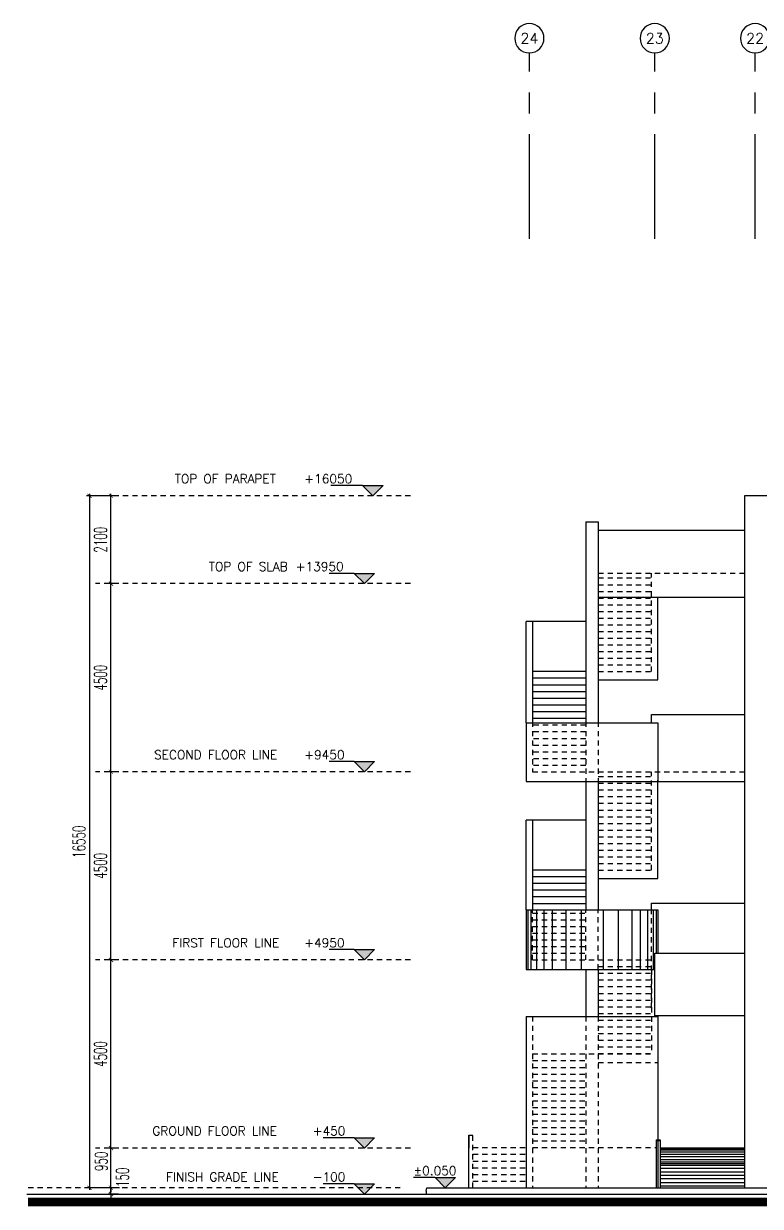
# Model space of a CAD drawing. Extents: x 417569 to 835280, y 43365 to 86819.
# Drawn here: x 417572.82 to 417590.44, y 43408.26 to 43436.55 of the extents above; entities that cross this region are included whole.
import ezdxf
from ezdxf.enums import TextEntityAlignment as Align

# ---------------------------------------------------------------- set-up
doc = ezdxf.new("R2010")
doc.units = 0
doc.header["$MEASUREMENT"] = 0
doc.header["$PDMODE"] = 3
doc.header["$PDSIZE"] = 0.1
doc.linetypes.add('CENTERX2', pattern=[4, 2.5, -0.5, 0.5, -0.5])
doc.linetypes.add('HIDDEN2', pattern=[0.1875, 0.125, -0.0625])
doc.layers.get('0').update_dxf_attribs({"linetype": 'CONTINUOUS'})
doc.layers.get('DEFPOINTS').update_dxf_attribs({"linetype": 'CONTINUOUS'})
for name, color, linetype in [('AX-CR', 2, 'CONTINUOUS'), ('AX-TXT', 2, 'CONTINUOUS'), ('AXES', 11, 'CENTERX2'), ('DIM-OUT', 4, 'CONTINUOUS'), ('EL', 2, 'CONTINUOUS'), ('EL-LEVS', 4, 'CONTINUOUS'), ('EL-LEVT', 4, 'CONTINUOUS'), ('Handrail', 4, 'CONTINUOUS'), ('HAT', 11, 'CONTINUOUS'), ('ROOF', 7, 'CONTINUOUS'), ('WALL', 2, 'CONTINUOUS'), ('WIN', 4, 'CONTINUOUS')]:
    doc.layers.add(name, color=color, linetype=linetype)
doc.styles.add('ROMANS', font='ROMANS.shx', dxfattribs={"width": 0.6})
doc.styles.add('S', font='ROMANS.SHX')
doc.dimstyles.new('STANDARD in', dxfattribs={"dimtxt": 0.3, "dimasz": 0.1, "dimexe": 0.07, "dimexo": 0.05, "dimgap": 0.1, "dimtad": 1, "dimdec": 0, "dimlfac": 1000, "dimzin": 0, "dimdsep": 46, "dimtxsty": 'ROMANS', "dimblk": 'ARCHTICK', "dimcen": 0.05, "dimdle": 0.05, "dimclrd": 4, "dimclre": 4, "dimclrt": 2, "dimadec": 0, "dimazin": 0, "dimtfac": 1, "dimtdec": 0, "dimtmove": 2, "dimatfit": 3, "dimldrblk": 'ARCHTICK', "dimfxl": 0, "dimtolj": 1, "dimtzin": 0, "dimarcsym": 0})

# ---------------------------------------------------------------- blocks, each defined once
blk = doc.blocks.new('EL-LEV1')
at = {"layer": 'EL-LEVS'}
blk.add_lwpolyline([(0, 0), (300, 300), (-300, 300)], close=True, dxfattribs=at)
blk.add_solid([(-300, 300), (300, 300), (0, 0)], dxfattribs=at)
at = {"layer": 'EL-LEVT', "style": 'S'}
for tag, p in [('+0000', (534, 369)), ('ELEVATION', (2089, 369))]:
    blk.add_attdef(tag, p, '', height=260, dxfattribs=at)
blk = doc.blocks.new('AXU')
at = {"layer": 'AX-CR'}
blk.add_circle((0, 350), 350, dxfattribs=at)
at = {"layer": 'AX-TXT', "style": 'ROMANS'}
blk.add_attdef('AX', text='', height=250, dxfattribs=at).set_placement((0, 350), align=Align.MIDDLE)
blk = doc.blocks.new('_ARCHTICK')
at = {"color": 0, "linetype": 'ByBlock', "const_width": 0.15}
blk.add_lwpolyline([(-0.5, -0.5), (0.5, 0.5)], dxfattribs=at)
blk = doc.blocks.new('*D54')
at = {"layer": 'DEFPOINTS', "color": 0}
for p in [(417574.913, 43408.702), (417575.142, 43408.702), (417575.142, 43408.552)]:
    blk.add_point(p, dxfattribs=at)
at = {"layer": 'DIM-OUT', "color": 4, "lineweight": -2}
for p, q in [((417575.092, 43408.702), (417574.843, 43408.702)), ((417575.092, 43408.552), (417574.843, 43408.552)), ((417574.913, 43408.702), (417574.913, 43408.802)), ((417574.913, 43408.552), (417574.913, 43408.702)), ((417574.913, 43408.552), (417574.913, 43408.452))]:
    blk.add_line(p, q, dxfattribs=at)
at = {"layer": 'DIM-OUT', "color": 4, "lineweight": -2, "xscale": 0.1, "yscale": 0.1, "zscale": 0.1}
for p, rotation in [((417574.913, 43408.702), 270), ((417574.913, 43408.552), 90)]:
    blk.add_blockref('_ARCHTICK', p, dxfattribs=dict(at, rotation=rotation))
at = {"layer": 'DIM-OUT', "color": 2, "insert": (417575.189, 43408.952), "char_height": 0.3, "attachment_point": 5, "rotation": 90, "style": 'ROMANS'}
blk.add_mtext('\\A1;150', dxfattribs=at)
blk = doc.blocks.new('*D55')
at = {"layer": 'DEFPOINTS', "color": 0}
for p in [(417574.913, 43409.652), (417575.142, 43409.652), (417575.142, 43408.702)]:
    blk.add_point(p, dxfattribs=at)
at = {"layer": 'DIM-OUT', "color": 4, "lineweight": -2}
for p, q in [((417574.913, 43409.652), (417574.913, 43409.752)), ((417575.092, 43409.652), (417574.843, 43409.652)), ((417574.913, 43408.702), (417574.913, 43409.652)), ((417575.092, 43408.702), (417574.843, 43408.702)), ((417574.913, 43408.702), (417574.913, 43408.602))]:
    blk.add_line(p, q, dxfattribs=at)
at = {"layer": 'DIM-OUT', "color": 4, "lineweight": -2, "xscale": 0.1, "yscale": 0.1, "zscale": 0.1}
for p, rotation in [((417574.913, 43409.652), 270), ((417574.913, 43408.702), 90)]:
    blk.add_blockref('_ARCHTICK', p, dxfattribs=dict(at, rotation=rotation))
at = {"layer": 'DIM-OUT', "color": 2, "insert": (417574.681, 43409.335), "char_height": 0.3, "attachment_point": 5, "rotation": 90, "style": 'ROMANS'}
blk.add_mtext('\\A1;950', dxfattribs=at)
blk = doc.blocks.new('*D56')
at = {"layer": 'DEFPOINTS', "color": 0}
for p in [(417574.913, 43414.152), (417575.142, 43414.152), (417575.142, 43409.652)]:
    blk.add_point(p, dxfattribs=at)
at = {"layer": 'DIM-OUT', "color": 4, "lineweight": -2}
for p, q in [((417575.092, 43414.152), (417574.843, 43414.152)), ((417574.913, 43409.602), (417574.913, 43414.202)), ((417575.092, 43409.652), (417574.843, 43409.652))]:
    blk.add_line(p, q, dxfattribs=at)
at = {"layer": 'DIM-OUT', "color": 4, "lineweight": -2, "xscale": 0.1, "yscale": 0.1, "zscale": 0.1}
for p, rotation in [((417574.913, 43414.152), 90), ((417574.913, 43409.652), 270)]:
    blk.add_blockref('_ARCHTICK', p, dxfattribs=dict(at, rotation=rotation))
at = {"layer": 'DIM-OUT', "color": 2, "insert": (417574.663, 43411.902), "char_height": 0.3, "attachment_point": 5, "rotation": 90, "style": 'ROMANS'}
blk.add_mtext('\\A1;4500', dxfattribs=at)
blk = doc.blocks.new('*D57')
at = {"layer": 'DEFPOINTS', "color": 0}
for p in [(417574.913, 43418.652), (417575.142, 43418.652), (417575.142, 43414.152)]:
    blk.add_point(p, dxfattribs=at)
at = {"layer": 'DIM-OUT', "color": 4, "lineweight": -2}
for p, q in [((417575.092, 43418.652), (417574.843, 43418.652)), ((417574.913, 43414.102), (417574.913, 43418.702)), ((417575.092, 43414.152), (417574.843, 43414.152))]:
    blk.add_line(p, q, dxfattribs=at)
at = {"layer": 'DIM-OUT', "color": 4, "lineweight": -2, "xscale": 0.1, "yscale": 0.1, "zscale": 0.1}
for p, rotation in [((417574.913, 43418.652), 90), ((417574.913, 43414.152), 270)]:
    blk.add_blockref('_ARCHTICK', p, dxfattribs=dict(at, rotation=rotation))
at = {"layer": 'DIM-OUT', "color": 2, "insert": (417574.663, 43416.402), "char_height": 0.3, "attachment_point": 5, "rotation": 90, "style": 'ROMANS'}
blk.add_mtext('\\A1;4500', dxfattribs=at)
blk = doc.blocks.new('*D58')
at = {"layer": 'DEFPOINTS', "color": 0}
for p in [(417574.913, 43423.152), (417575.142, 43423.152), (417575.142, 43418.652)]:
    blk.add_point(p, dxfattribs=at)
at = {"layer": 'DIM-OUT', "color": 4, "lineweight": -2}
for p, q in [((417575.092, 43423.152), (417574.843, 43423.152)), ((417574.913, 43418.602), (417574.913, 43423.202)), ((417575.092, 43418.652), (417574.843, 43418.652))]:
    blk.add_line(p, q, dxfattribs=at)
at = {"layer": 'DIM-OUT', "color": 4, "lineweight": -2, "xscale": 0.1, "yscale": 0.1, "zscale": 0.1}
for p, rotation in [((417574.913, 43423.152), 90), ((417574.913, 43418.652), 270)]:
    blk.add_blockref('_ARCHTICK', p, dxfattribs=dict(at, rotation=rotation))
at = {"layer": 'DIM-OUT', "color": 2, "insert": (417574.663, 43420.902), "char_height": 0.3, "attachment_point": 5, "rotation": 90, "style": 'ROMANS'}
blk.add_mtext('\\A1;4500', dxfattribs=at)
blk = doc.blocks.new('*D59')
at = {"layer": 'DEFPOINTS', "color": 0}
for p in [(417574.913, 43425.252), (417575.142, 43425.252), (417575.142, 43423.152)]:
    blk.add_point(p, dxfattribs=at)
at = {"layer": 'DIM-OUT', "color": 4, "lineweight": -2}
for p, q in [((417575.092, 43425.252), (417574.843, 43425.252)), ((417574.913, 43423.102), (417574.913, 43425.302)), ((417575.092, 43423.152), (417574.843, 43423.152))]:
    blk.add_line(p, q, dxfattribs=at)
at = {"layer": 'DIM-OUT', "color": 4, "lineweight": -2, "xscale": 0.1, "yscale": 0.1, "zscale": 0.1}
for p, rotation in [((417574.913, 43425.252), 90), ((417574.913, 43423.152), 270)]:
    blk.add_blockref('_ARCHTICK', p, dxfattribs=dict(at, rotation=rotation))
at = {"layer": 'DIM-OUT', "color": 2, "insert": (417574.663, 43424.202), "char_height": 0.3, "attachment_point": 5, "rotation": 90, "style": 'ROMANS'}
blk.add_mtext('\\A1;2100', dxfattribs=at)
blk = doc.blocks.new('*D60')
at = {"layer": 'DEFPOINTS', "color": 0}
for p in [(417575.092, 43425.252), (417574.398, 43408.702), (417575.169, 43408.702)]:
    blk.add_point(p, dxfattribs=at)
at = {"layer": 'DIM-OUT', "color": 4, "lineweight": -2}
for p, q in [((417575.042, 43425.252), (417574.328, 43425.252)), ((417574.398, 43425.302), (417574.398, 43408.652)), ((417575.119, 43408.702), (417574.328, 43408.702))]:
    blk.add_line(p, q, dxfattribs=at)
at = {"layer": 'DIM-OUT', "color": 4, "lineweight": -2, "xscale": 0.1, "yscale": 0.1, "zscale": 0.1}
for p, rotation in [((417574.398, 43425.252), 90), ((417574.398, 43408.702), 270)]:
    blk.add_blockref('_ARCHTICK', p, dxfattribs=dict(at, rotation=rotation))
at = {"layer": 'DIM-OUT', "color": 2, "insert": (417574.148, 43416.977), "char_height": 0.3, "attachment_point": 5, "rotation": 90, "style": 'ROMANS'}
blk.add_mtext('\\A1;16550', dxfattribs=at)

msp = doc.modelspace()

# ---------------------------------------------------------------- linework, layer by layer
for p, q in [((417586.5694, 43424.432), (417590.0694, 43424.432)), ((417586.5694, 43422.832), (417590.0694, 43422.832)), ((417587.9944, 43420.847), (417587.9944, 43422.832)), ((417584.8444, 43419.8215), (417584.8444, 43422.2478)), ((417584.9944, 43422.2478), (417584.8444, 43422.2478)), ((417584.9944, 43422.2478), (417584.9944, 43419.8215)), ((417586.2694, 43422.2478), (417584.9944, 43422.2478)), ((417586.5694, 43420.847), (417587.9944, 43420.847)), ((417587.8444, 43419.8215), (417587.8444, 43420.0215)), ((417587.8444, 43420.0215), (417590.0694, 43420.0215)), ((417587.9944, 43416.097), (417587.9944, 43418.452)), ((417587.9944, 43418.4215), (417590.0694, 43418.4215)), ((417584.8444, 43415.352), (417584.8444, 43417.4978)), ((417584.9944, 43417.4978), (417584.8444, 43417.4978)), ((417584.9944, 43417.4978), (417584.9944, 43415.352)), ((417586.2694, 43417.4978), (417584.9944, 43417.4978)), ((417586.5694, 43416.097), (417587.9944, 43416.097)), ((417584.8844, 43415.352), (417584.8844, 43413.9215)), ((417584.9563, 43415.352), (417584.9563, 43413.9215)), ((417585.0922, 43415.352), (417585.0922, 43413.9215)), ((417585.268, 43415.352), (417585.268, 43413.9215)), ((417585.4678, 43415.352), (417585.4678, 43413.9215)), ((417585.7955, 43415.352), (417585.7955, 43413.9215)), ((417586.1551, 43415.352), (417586.1551, 43413.9215)), ((417586.6837, 43415.352), (417586.6837, 43413.9215)), ((417587.0434, 43415.352), (417587.0434, 43413.9215)), ((417587.371, 43415.352), (417587.371, 43413.9215)), ((417587.5708, 43415.352), (417587.5708, 43413.9215)), ((417587.7467, 43415.352), (417587.7467, 43413.9215)), ((417587.8444, 43415.5053), (417590.0694, 43415.5053)), ((417587.8444, 43415.352), (417587.8444, 43415.5053)), ((417587.8825, 43415.352), (417587.8825, 43413.9215)), ((417587.9545, 43415.352), (417587.9545, 43414.3118)), ((417587.9944, 43412.8118), (417587.9944, 43412.802))]:
    msp.add_line(p, q)
at = {"color": 11, "linetype": 'HIDDEN2'}
for p, q in [((417586.5694, 43423.402), (417590.0694, 43423.402)), ((417586.5694, 43423.287), (417587.8444, 43423.287)), ((417587.8444, 43421.047), (417587.8444, 43423.402)), ((417586.5694, 43423.127), (417587.8444, 43423.127)), ((417586.5694, 43422.967), (417587.8444, 43422.967)), ((417586.5694, 43422.807), (417587.8444, 43422.807)), ((417586.5694, 43422.647), (417587.8444, 43422.647)), ((417586.5694, 43422.487), (417587.8444, 43422.487)), ((417586.5694, 43422.327), (417587.8444, 43422.327)), ((417586.5694, 43422.167), (417587.8444, 43422.167)), ((417586.5694, 43422.007), (417587.8444, 43422.007)), ((417586.5694, 43421.847), (417587.8444, 43421.847)), ((417586.5694, 43421.687), (417587.8444, 43421.687)), ((417586.5694, 43421.527), (417587.8444, 43421.527)), ((417586.5694, 43421.367), (417587.8444, 43421.367)), ((417586.5694, 43421.207), (417587.8444, 43421.207)), ((417586.5694, 43421.047), (417587.8444, 43421.047)), ((417584.9944, 43419.852), (417584.9944, 43418.652)), ((417586.2694, 43419.7646), (417584.9944, 43419.7646)), ((417586.2694, 43419.6038), (417584.9944, 43419.6038)), ((417586.2694, 43419.852), (417586.2694, 43418.4215)), ((417586.5694, 43419.852), (417586.5694, 43418.4215)), ((417586.2694, 43419.443), (417584.9944, 43419.443)), ((417586.2694, 43419.2822), (417584.9944, 43419.2822)), ((417586.2694, 43419.1214), (417584.9944, 43419.1214)), ((417586.2694, 43418.9606), (417584.9944, 43418.9606)), ((417586.2694, 43418.7998), (417584.9944, 43418.7998)), ((417584.9944, 43418.652), (417590.0694, 43418.652)), ((417586.5694, 43418.537), (417587.8444, 43418.537)), ((417587.8444, 43416.297), (417587.8444, 43418.652)), ((417586.5694, 43418.377), (417587.8444, 43418.377)), ((417586.5694, 43418.217), (417587.8444, 43418.217)), ((417586.5694, 43418.057), (417587.8444, 43418.057)), ((417586.5694, 43417.897), (417587.8444, 43417.897)), ((417586.5694, 43417.737), (417587.8444, 43417.737)), ((417586.5694, 43417.577), (417587.8444, 43417.577)), ((417586.5694, 43417.417), (417587.8444, 43417.417)), ((417586.5694, 43417.257), (417587.8444, 43417.257)), ((417586.5694, 43417.097), (417587.8444, 43417.097)), ((417586.5694, 43416.937), (417587.8444, 43416.937)), ((417586.5694, 43416.777), (417587.8444, 43416.777)), ((417586.5694, 43416.617), (417587.8444, 43416.617)), ((417586.5694, 43416.457), (417587.8444, 43416.457)), ((417586.5694, 43416.297), (417587.8444, 43416.297)), ((417584.9944, 43414.152), (417584.9944, 43415.352)), ((417586.2694, 43414.152), (417586.2694, 43415.352)), ((417586.5694, 43413.9215), (417586.5694, 43415.352)), ((417587.8444, 43412.997), (417587.8444, 43415.352)), ((417584.9944, 43415.272), (417586.2694, 43415.272)), ((417584.9944, 43415.112), (417586.2694, 43415.112)), ((417584.9944, 43414.952), (417586.2694, 43414.952)), ((417584.9944, 43414.952), (417586.2694, 43414.952)), ((417584.9944, 43414.952), (417586.2694, 43414.952)), ((417584.9944, 43414.792), (417586.2694, 43414.792)), ((417584.9944, 43414.632), (417586.2694, 43414.632)), ((417584.9944, 43414.472), (417586.2694, 43414.472)), ((417584.9944, 43414.312), (417586.2694, 43414.312)), ((417584.9944, 43414.152), (417587.8444, 43414.152)), ((417586.5694, 43413.992), (417587.8444, 43413.992)), ((417587.8444, 43413.9215), (417587.8444, 43411.902)), ((417586.5694, 43413.832), (417587.8444, 43413.832)), ((417586.5694, 43413.672), (417587.8444, 43413.672)), ((417586.5694, 43413.512), (417587.8444, 43413.512)), ((417586.5694, 43413.352), (417587.8444, 43413.352)), ((417586.5694, 43413.192), (417587.8444, 43413.192)), ((417584.9944, 43412.802), (417584.9944, 43408.702)), ((417586.2694, 43412.802), (417586.2694, 43408.702)), ((417586.5694, 43413.032), (417587.8444, 43413.032)), ((417586.5694, 43412.872), (417587.8444, 43412.872)), ((417586.5694, 43412.802), (417586.5694, 43408.702)), ((417586.5694, 43412.712), (417587.8444, 43412.712)), ((417586.5694, 43412.552), (417587.8444, 43412.552)), ((417586.5694, 43412.392), (417587.8444, 43412.392)), ((417586.5694, 43412.232), (417587.8444, 43412.232)), ((417586.5694, 43412.072), (417587.8444, 43412.072)), ((417584.9944, 43411.902), (417587.8444, 43411.902)), ((417584.9944, 43411.742), (417586.2694, 43411.742)), ((417586.5694, 43411.912), (417587.8444, 43411.912)), ((417586.5694, 43411.702), (417587.9944, 43411.702)), ((417584.9944, 43411.582), (417586.2694, 43411.582)), ((417584.9944, 43411.422), (417586.2694, 43411.422)), ((417584.9944, 43411.262), (417586.2694, 43411.262)), ((417584.9944, 43411.102), (417586.2694, 43411.102)), ((417584.9944, 43410.942), (417586.2694, 43410.942)), ((417584.9944, 43410.782), (417586.2694, 43410.782)), ((417584.9944, 43410.622), (417586.2694, 43410.622)), ((417584.9944, 43410.462), (417586.2694, 43410.462)), ((417584.9944, 43410.302), (417586.2694, 43410.302)), ((417583.4694, 43409.962), (417583.5694, 43409.962)), ((417583.5694, 43408.702), (417583.5694, 43409.962)), ((417584.9944, 43410.142), (417586.2694, 43410.142)), ((417584.9944, 43409.982), (417586.2694, 43409.982)), ((417584.9944, 43409.822), (417586.2694, 43409.822)), ((417583.5694, 43409.662), (417584.8444, 43409.662)), ((417583.5694, 43409.502), (417584.8444, 43409.502)), ((417584.9944, 43409.662), (417587.9494, 43409.662)), ((417583.5694, 43409.342), (417584.8444, 43409.342)), ((417583.5694, 43409.182), (417584.8444, 43409.182)), ((417583.5694, 43409.022), (417584.8444, 43409.022)), ((417583.5694, 43408.862), (417584.8444, 43408.862))]:
    msp.add_line(p, q, dxfattribs=at)
at = {"layer": 'AXES'}
for p, q in [((417584.9194, 43431.4), (417584.9194, 43435.8457)), ((417587.9194, 43431.4), (417587.9194, 43435.8457)), ((417590.3194, 43431.4), (417590.3194, 43435.8457))]:
    msp.add_line(p, q, dxfattribs=at)
at = {"layer": 'EL', "color": 6}
for p, q in [((417590.0694, 43425.252), (417590.0694, 43408.702)), ((417605.2489, 43425.252), (417590.0694, 43425.252))]:
    msp.add_line(p, q, dxfattribs=at)
at = {"layer": 'EL', "color": 4}
for p, q in [((417586.2694, 43421.047), (417584.9944, 43421.047)), ((417586.2694, 43420.887), (417584.9944, 43420.887)), ((417586.2694, 43420.727), (417584.9944, 43420.727)), ((417586.2694, 43420.567), (417584.9944, 43420.567)), ((417586.2694, 43420.407), (417584.9944, 43420.407)), ((417586.2694, 43420.247), (417584.9944, 43420.247)), ((417586.2694, 43420.0862), (417584.9944, 43420.0862)), ((417586.2694, 43419.9254), (417584.9944, 43419.9254)), ((417586.2694, 43416.297), (417584.9944, 43416.297)), ((417586.2694, 43416.137), (417584.9944, 43416.137)), ((417586.2694, 43415.977), (417584.9944, 43415.977)), ((417586.2694, 43415.817), (417584.9944, 43415.817)), ((417586.2694, 43415.657), (417584.9944, 43415.657)), ((417586.2694, 43415.497), (417584.9944, 43415.497))]:
    msp.add_line(p, q, dxfattribs=at)
at = {"layer": 'EL'}
for p, q in [((417584.8444, 43419.8215), (417584.8444, 43418.4215)), ((417584.8444, 43419.8215), (417587.9944, 43419.8215)), ((417587.9944, 43419.8215), (417587.9944, 43418.4215)), ((417584.8444, 43418.4215), (417587.9944, 43418.4215)), ((417584.8444, 43415.352), (417584.8444, 43413.9215)), ((417584.8444, 43415.352), (417587.9944, 43415.352)), ((417587.9944, 43415.352), (417587.9944, 43414.3118)), ((417584.8444, 43413.9215), (417587.9194, 43413.9215)), ((417587.9494, 43409.852), (417587.9494, 43409.8316)), ((417587.9494, 43409.852), (417588.0494, 43409.852)), ((417587.9494, 43409.8316), (417588.0494, 43409.8316)), ((417588.0494, 43409.852), (417588.0494, 43409.8316))]:
    msp.add_line(p, q, dxfattribs=at)
at = {"layer": 'EL', "color": 6}
msp.add_lwpolyline([(417590.0694, 43412.8118), (417587.9194, 43412.8118), (417587.9194, 43414.3118), (417590.0694, 43414.3118)], dxfattribs=at)
at = {"layer": 'EL-LEVS', "color": 11, "linetype": 'HIDDEN2'}
for p, q in [((417582.0752, 43425.252), (417574.5448, 43425.252)), ((417582.0752, 43423.152), (417574.5448, 43423.152)), ((417582.0752, 43418.652), (417574.5448, 43418.652)), ((417582.0752, 43414.152), (417574.5448, 43414.152)), ((417582.0752, 43409.652), (417574.5448, 43409.652)), ((417581.8332, 43408.702), (417572.9008, 43408.702))]:
    msp.add_line(p, q, dxfattribs=at)
at = {"layer": 'EL-LEVS'}
for p, q in [((417580.9322, 43425.4973), (417580.1751, 43425.4973)), ((417580.7275, 43418.8973), (417580.1342, 43418.8973)), ((417580.7275, 43414.3973), (417580.1342, 43414.3973)), ((417580.7275, 43409.8973), (417579.9913, 43409.8973)), ((417582.6554, 43408.9473), (417582.1464, 43408.9473)), ((417580.7282, 43408.7973), (417579.9878, 43408.7973))]:
    msp.add_line(p, q, dxfattribs=at)
at = {"layer": 'EL-LEVS', "color": 4}
msp.add_line((417580.7275, 43423.3973), (417580.1342, 43423.3973), dxfattribs=at)
at = {"layer": 'Handrail'}
for p, q in [((417587.9494, 43409.8316), (417587.9494, 43408.702)), ((417588.0494, 43409.8316), (417588.0494, 43408.702))]:
    msp.add_line(p, q, dxfattribs=at)
at = {"layer": 'HAT', "color": 11}
for p, q in [((417590.0694, 43409.652), (417588.0494, 43409.652)), ((417590.0694, 43409.6267), (417588.0494, 43409.6267)), ((417590.0694, 43409.6013), (417588.0494, 43409.6013)), ((417590.0694, 43409.5505), (417588.0494, 43409.5505)), ((417590.0694, 43409.4997), (417588.0494, 43409.4997)), ((417590.0694, 43409.4426), (417588.0494, 43409.4426)), ((417590.0694, 43409.3728), (417588.0494, 43409.3728)), ((417590.0694, 43409.3157), (417588.0494, 43409.3157)), ((417590.0694, 43409.2713), (417588.0494, 43409.2713)), ((417590.0694, 43409.2332), (417588.0494, 43409.2332)), ((417590.0694, 43409.164), (417588.0494, 43409.164)), ((417590.0694, 43409.0789), (417588.0494, 43409.0789)), ((417590.0694, 43408.9938), (417588.0494, 43408.9938)), ((417590.0694, 43408.914), (417588.0494, 43408.914)), ((417590.0694, 43408.8235), (417588.0494, 43408.8235)), ((417590.0694, 43408.7437), (417588.0494, 43408.7437))]:
    msp.add_line(p, q, dxfattribs=at)
at = {"layer": 'ROOF'}
for p, q in [((417586.2694, 43413.9215), (417586.2694, 43412.802)), ((417586.5694, 43413.9215), (417586.5694, 43412.802))]:
    msp.add_line(p, q, dxfattribs=at)
at = {"layer": 'WALL'}
for p, q in [((417586.2694, 43424.632), (417586.2694, 43419.8215)), ((417586.2694, 43424.632), (417586.5694, 43424.632)), ((417586.5694, 43424.632), (417586.5694, 43419.8215)), ((417586.2694, 43418.4215), (417586.2694, 43415.352)), ((417586.5694, 43418.4215), (417586.5694, 43415.352)), ((417584.8444, 43412.802), (417587.9944, 43412.802)), ((417584.8444, 43412.802), (417584.8444, 43408.702)), ((417587.9944, 43412.802), (417587.9944, 43409.852)), ((417583.4694, 43408.702), (417583.4694, 43409.962)), ((417583.4694, 43409.962), (417583.4694, 43409.652))]:
    msp.add_line(p, q, dxfattribs=at)
at = {"layer": 'WALL', "color": 4}
for p, q in [((417572.9008, 43408.552), (417651.2947, 43408.552)), ((417582.4476, 43408.6203), (417582.4681, 43408.702)), ((417582.4476, 43408.6203), (417582.4476, 43408.552)), ((417582.4681, 43408.702), (417651.2947, 43408.702))]:
    msp.add_line(p, q, dxfattribs=at)
at = {"layer": 'WALL', "const_width": 0.2044}
msp.add_lwpolyline([(417572.9265, 43408.3597), (417651.2947, 43408.3597)], dxfattribs=at)
at = {"layer": 'WIN'}
for q in [(417587.9944, 43409.6379), (417587.9944, 43408.702), (417587.9944, 43408.702)]:
    msp.add_line((417587.9944, 43409.8316), q, dxfattribs=at)

# ---------------------------------------------------------------- block references
at = {"layer": 'AXES'}
ref = msp.add_blockref('AXU', (417584.9194, 43435.8457), dxfattribs=dict(at, xscale=-0.001000000047497451, yscale=0.0009999999892897904, zscale=0.001))
ref.add_attrib('AX', '24', dxfattribs={"layer": 'AX-TXT', "height": 0.25, "style": 'ROMANS'}).set_placement((417584.9194, 43436.1957), align=Align.MIDDLE)
ref = msp.add_blockref('AXU', (417587.9194, 43435.8457), dxfattribs=dict(at, xscale=-0.001000000047497451, yscale=0.0009999999892897904, zscale=0.001))
ref.add_attrib('AX', '23', dxfattribs={"layer": 'AX-TXT', "height": 0.25, "style": 'ROMANS'}).set_placement((417587.9194, 43436.1957), align=Align.MIDDLE)
ref = msp.add_blockref('AXU', (417590.3194, 43435.8457), dxfattribs=dict(at, xscale=-0.001000000047497451, yscale=0.0009999999892897904, zscale=0.001))
ref.add_attrib('AX', '22', dxfattribs={"layer": 'AX-TXT', "height": 0.25, "style": 'ROMANS'}).set_placement((417590.3194, 43436.1957), align=Align.MIDDLE)
at = {"layer": 'EL-LEVS'}
ref = msp.add_blockref('EL-LEV1', (417581.1775, 43425.252), dxfattribs=dict(at, xscale=-0.0008174454828660436, yscale=0.0008174454828660436, zscale=0.0008174454828660436))
ref.add_attrib('+0000', '+16050', (417579.5362, 43425.5539), dxfattribs={"layer": 'EL-LEVT', "height": 0.21254, "style": 'S'})
ref.add_attrib('ELEVATION', 'TOP OF PARAPET', (417576.4404, 43425.5539), dxfattribs={"layer": 'EL-LEVT', "height": 0.212536, "style": 'S'})
at = {"layer": 'EL-LEVS', "color": 4}
ref = msp.add_blockref('EL-LEV1', (417580.9727, 43423.152), dxfattribs=dict(at, xscale=-0.0008174454828660436, yscale=0.0008174454828660436, zscale=0.0008174454828660436))
ref.add_attrib('+0000', '+13950', (417579.3314, 43423.4539), dxfattribs={"layer": 'EL-LEVT', "height": 0.21254, "style": 'S'})
ref.add_attrib('ELEVATION', ' TOP OF SLAB', (417577.1093, 43423.4539), dxfattribs={"layer": 'EL-LEVT', "height": 0.212536, "style": 'S'})
at = {"layer": 'EL-LEVS'}
ref = msp.add_blockref('EL-LEV1', (417580.9727, 43418.652), dxfattribs=dict(at, xscale=-0.0008174454828660436, yscale=0.0008174454828660436, zscale=0.0008174454828660436))
ref.add_attrib('+0000', '+9450', (417579.5339, 43418.9539), dxfattribs={"layer": 'EL-LEVT', "height": 0.21254, "style": 'S'})
ref.add_attrib('ELEVATION', 'SECOND FLOOR LINE', (417575.9454, 43418.9539), dxfattribs={"layer": 'EL-LEVT', "height": 0.212536, "style": 'S'})
ref = msp.add_blockref('EL-LEV1', (417580.9727, 43414.152), dxfattribs=dict(at, xscale=-0.0008174454828660436, yscale=0.0008174454828660436, zscale=0.0008174454828660436))
ref.add_attrib('+0000', '+4950', (417579.5339, 43414.4539), dxfattribs={"layer": 'EL-LEVT', "height": 0.21254, "style": 'S'})
ref.add_attrib('ELEVATION', 'FIRST FLOOR LINE', (417576.3806, 43414.4539), dxfattribs={"layer": 'EL-LEVT', "height": 0.212536, "style": 'S'})
ref = msp.add_blockref('EL-LEV1', (417580.9727, 43409.652), dxfattribs=dict(at, xscale=-0.0008174454828660436, yscale=0.0008174454828660436, zscale=0.0008174454828660436))
ref.add_attrib('+0000', '+450', (417579.7363, 43409.9539), dxfattribs={"layer": 'EL-LEVT', "height": 0.21254, "style": 'S'})
ref.add_attrib('ELEVATION', 'GROUND FLOOR LINE', (417575.9049, 43409.9539), dxfattribs={"layer": 'EL-LEVT', "height": 0.212536, "style": 'S'})
ref = msp.add_blockref('EL-LEV1', (417582.9088, 43408.702), dxfattribs=dict(at, xscale=-0.0008174454828660436, yscale=0.0008174454828660436, zscale=0.0008174454828660436))
ref.add_attrib('+0000', '%%P0.050', (417582.1554, 43409.0039), dxfattribs={"layer": 'EL-LEVT', "height": 0.21254, "style": 'S'})
ref = msp.add_blockref('EL-LEV1', (417580.9734, 43408.552), dxfattribs=dict(at, xscale=-0.0008174454828660436, yscale=0.0008174454828660436, zscale=0.0008174454828660436))
ref.add_attrib('+0000', '-100', (417579.7369, 43408.8539), dxfattribs={"layer": 'EL-LEVT', "height": 0.21254, "style": 'S'})
ref.add_attrib('ELEVATION', 'FINISH GRADE LINE', (417576.2294, 43408.8539), dxfattribs={"layer": 'EL-LEVT', "height": 0.212536, "style": 'S'})

# ---------------------------------------------------------------- dimensions: what is measured, and where the dimension line sits
at = {"layer": 'DIM-OUT'}
for base, p1, p2, angle, picture, middle in [((417574.3982, 43408.702), (417575.0919, 43425.252), (417575.1693, 43408.702), 90, '*D60', (417574.1482, 43416.977)), ((417574.9131, 43425.252), (417575.1419, 43423.152), (417575.1419, 43425.252), 270, '*D59', (417574.6631, 43424.202)), ((417574.9131, 43423.152), (417575.1419, 43418.652), (417575.1419, 43423.152), 270, '*D58', (417574.6631, 43420.902)), ((417574.9131, 43418.652), (417575.1419, 43414.152), (417575.1419, 43418.652), 270, '*D57', (417574.6631, 43416.402)), ((417574.9131, 43414.152), (417575.1419, 43409.652), (417575.1419, 43414.152), 270, '*D56', (417574.6631, 43411.902))]:
    dim = msp.add_linear_dim(base=base, p1=p1, p2=p2, angle=angle, dimstyle='STANDARD in', dxfattribs=at)
    dim.commit()
    dim.dimension.update_dxf_attribs({"geometry": picture, "text_midpoint": middle})
for base, p1, p2, picture, middle in [((417574.9131, 43409.652), (417575.1419, 43408.702), (417575.1419, 43409.652), '*D55', (417574.6813, 43409.3348)), ((417574.9131, 43408.702), (417575.1419, 43408.552), (417575.1419, 43408.702), '*D54', (417575.1894, 43408.9522))]:
    dim = msp.add_linear_dim(base=base, p1=p1, p2=p2, angle=270, dimstyle='STANDARD in', dxfattribs=at)
    dim.commit()
    dim.dimension.update_dxf_attribs({"geometry": picture, "text_midpoint": middle, "dimtype": 160})

doc.saveas('drawing.dxf')
